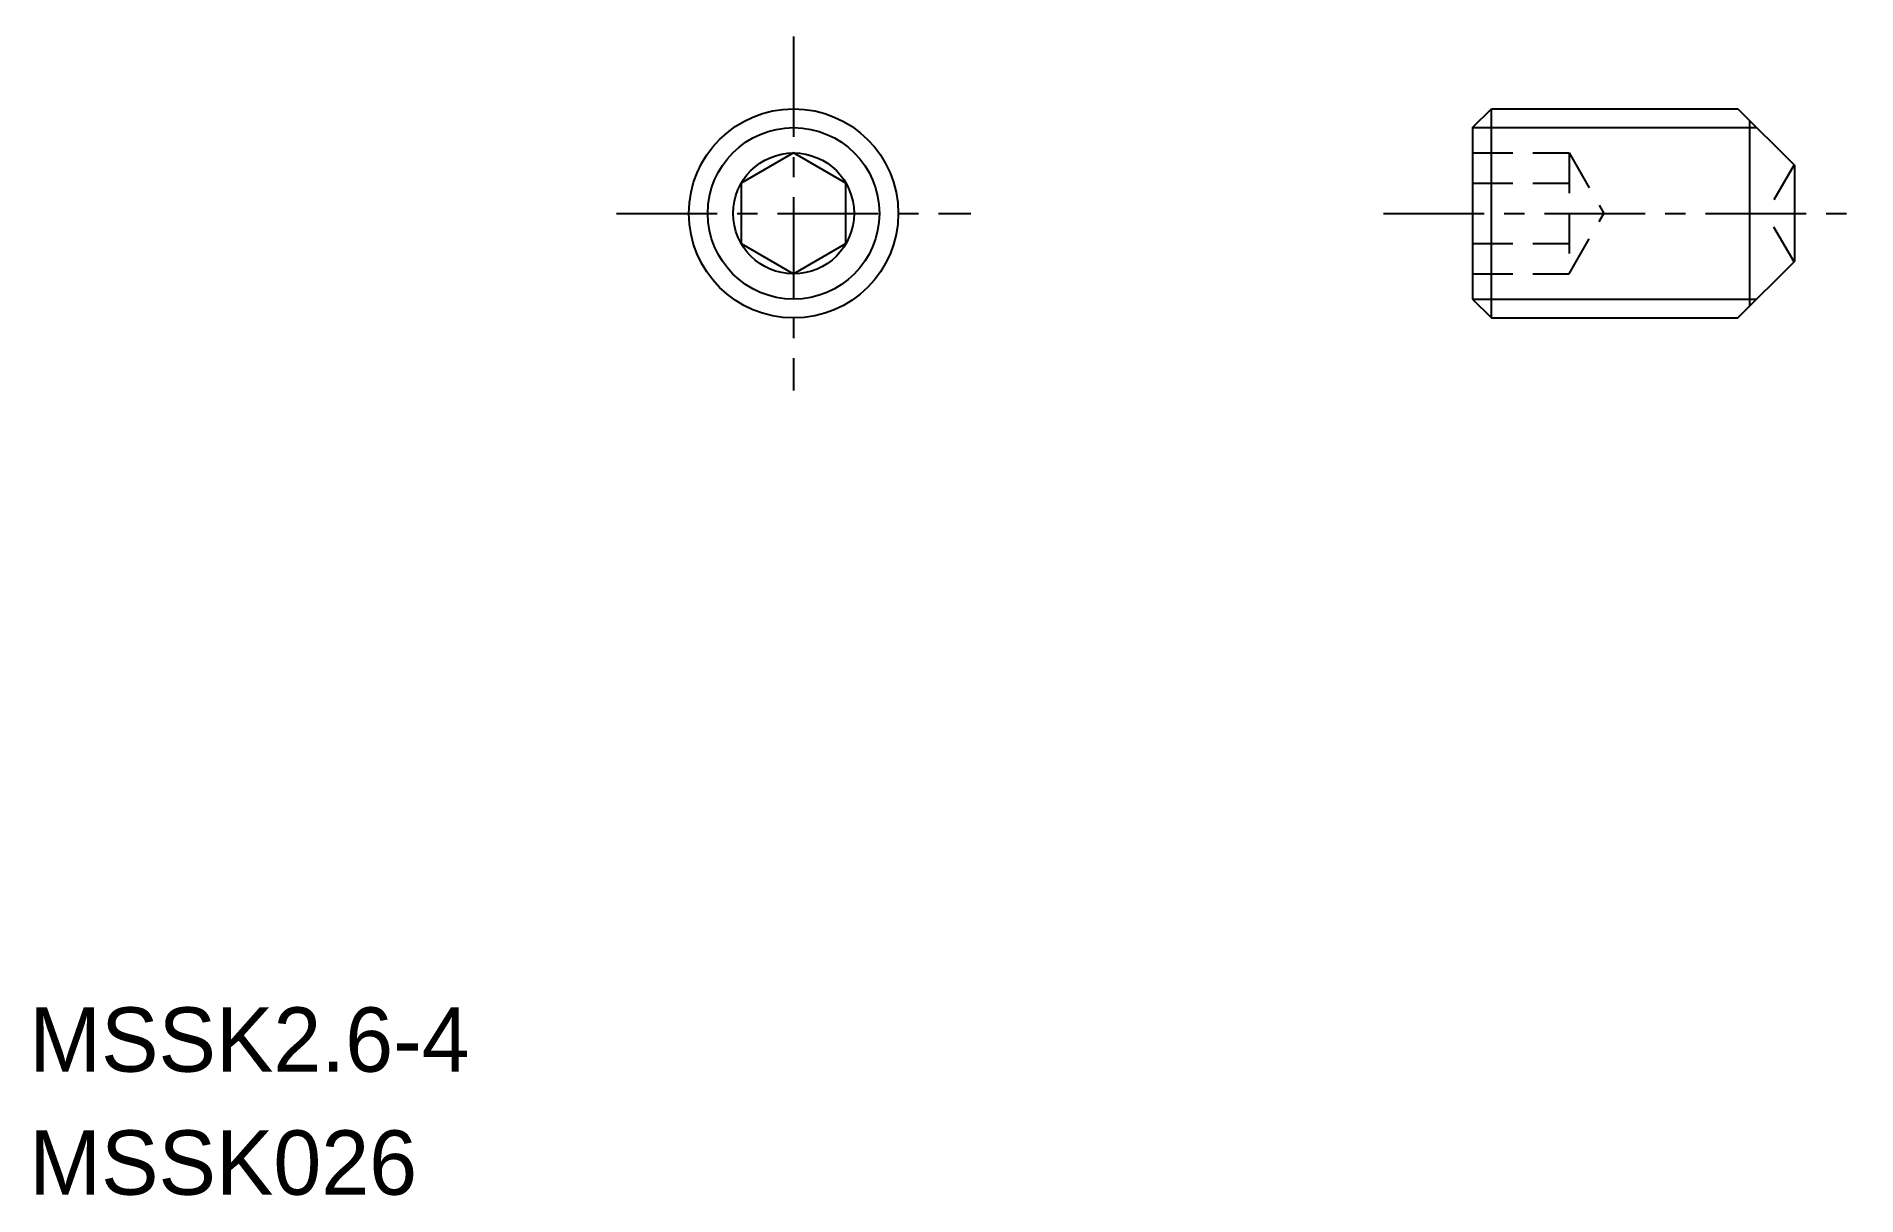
# Model space of a CAD drawing. Extents: x 2.1 to 24.7, y 0.9 to 15.3.
import ezdxf

# ---------------------------------------------------------------- set-up
doc = ezdxf.new("R2010")
doc.units = 0
doc.linetypes.add('CENTER', pattern=[2, 1.25, -0.25, 0.25, -0.25])
doc.linetypes.add('DASHED', pattern=[0.75, 0.5, -0.25])
doc.layers.get('0').update_dxf_attribs({"linetype": 'CONTINUOUS'})
doc.layers.add('CENTER', color=1, linetype='CENTER')

msp = doc.modelspace()

# ---------------------------------------------------------------- linework, layer by layer
at = {"color": 7, "linetype": 'CONTINUOUS'}
for p, q in [((19.928, 14.199), (20.162, 14.433)), ((20.162, 14.433), (23.226, 14.433)), ((20.162, 11.833), (20.162, 14.433)), ((23.226, 14.433), (23.927, 13.733)), ((23.372, 11.979), (23.372, 14.287)), ((19.928, 14.199), (19.928, 12.067)), ((11.494, 13.884), (10.844, 13.508)), ((12.144, 13.508), (11.494, 13.884)), ((23.926, 13.733), (23.926, 12.533)), ((10.844, 13.508), (10.844, 12.758)), ((12.144, 12.758), (12.144, 13.508)), ((10.844, 12.758), (11.494, 12.382)), ((11.494, 12.382), (12.144, 12.758)), ((23.226, 11.833), (23.927, 12.534)), ((19.928, 12.067), (20.162, 11.833)), ((20.162, 11.833), (23.226, 11.833))]:
    msp.add_line(p, q, dxfattribs=at)
at = {"color": 3, "linetype": 'CONTINUOUS'}
for p, q in [((19.928, 14.199), (23.461, 14.199)), ((19.928, 12.067), (23.461, 12.067))]:
    msp.add_line(p, q, dxfattribs=at)
at = {"color": 3, "linetype": 'DASHED'}
for p, q in [((19.928, 13.884), (21.128, 13.884)), ((21.128, 13.884), (21.561, 13.133)), ((21.128, 13.884), (21.128, 12.382)), ((23.923, 13.736), (23.575, 13.133)), ((19.928, 13.508), (21.128, 13.508)), ((21.128, 12.382), (21.561, 13.133)), ((23.923, 12.53), (23.575, 13.133)), ((19.928, 12.758), (21.128, 12.758)), ((19.928, 12.382), (21.128, 12.382))]:
    msp.add_line(p, q, dxfattribs=at)
at = {"color": 7, "linetype": 'CONTINUOUS'}
for radius in [1.3, 0.751]:
    msp.add_circle((11.494, 13.133), radius, dxfattribs=at)
at = {"color": 3, "linetype": 'CONTINUOUS'}
msp.add_circle((11.494, 13.133), 1.066, dxfattribs=at)
at = {"layer": 'CENTER', "color": 1, "linetype": 'CENTER'}
for p, q in [((11.494, 15.333), (11.494, 10.933)), ((9.294, 13.133), (13.694, 13.133)), ((18.823, 13.133), (24.699, 13.133))]:
    msp.add_line(p, q, dxfattribs=at)

# ---------------------------------------------------------------- texts
at = {"color": 7, "linetype": 'CONTINUOUS'}
for s, p in [('MSSK2.6-4', (2, 2.464)), ('MSSK026', (2, 0.935))]:
    msp.add_text(s, height=0.8, dxfattribs=at).set_placement(p)

doc.saveas('drawing.dxf')
